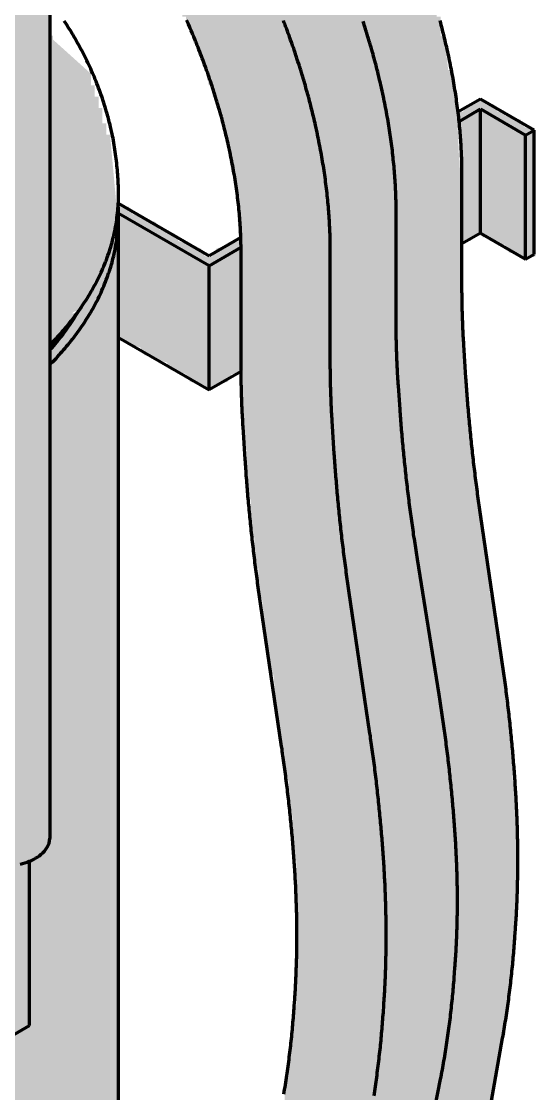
# Model space of a CAD drawing. Header units: millimetres. Extents: x 0 to 420, y 0 to 297.
# Drawn here: x 244.23 to 257.76, y 195.79 to 224 of the extents above; entities that cross this region are included whole.
import ezdxf

# ---------------------------------------------------------------- set-up
doc = ezdxf.new("R2010")
doc.units = ezdxf.units.MM
doc.layers.add('01-VISIBLE', color=7, linetype='CONTINUOUS', lineweight=70)
doc.layers.add('13-GRAFICA', color=30, linetype='CONTINUOUS', lineweight=18)

msp = doc.modelspace()

# ---------------------------------------------------------------- hatches: boundary and pattern name
at = {"layer": '13-GRAFICA', "true_color": 0xb21820}
h = msp.add_hatch(color=7, dxfattribs=at)
h.dxf.hatch_style = 1
h.paths.add_polyline_path([(220.956, 223.418), (220.956, 248.818), (220.856, 248.818), (220.856, 249.618), (220.756, 249.618), (220.756, 250.018), (220.656, 250.018), (220.556, 250.618), (220.356, 250.718), (220.156, 251.318), (219.856, 251.518), (219.856, 251.718), (219.656, 251.818), (219.656, 252.018), (219.456, 252.118), (219.456, 252.318), (219.156, 252.518), (219.156, 252.718), (218.956, 252.818), (218.956, 253.018), (218.756, 253.118), (218.756, 253.318), (218.656, 253.318), (218.656, 253.418), (218.456, 253.518), (218.456, 253.718), (218.256, 253.818), (218.156, 254.218), (217.956, 254.318), (217.856, 254.718), (217.756, 254.718), (217.656, 255.018), (217.556, 255.018), (217.456, 255.718), (217.356, 255.718), (217.356, 256.118), (217.256, 256.118), (217.256, 256.518), (217.356, 256.518), (217.356, 256.818), (217.456, 256.818), (217.456, 257.118), (217.556, 257.118), (217.656, 257.518), (217.756, 257.518), (217.956, 257.818), (218.156, 257.818), (218.156, 257.918), (218.356, 257.918), (218.356, 258.018), (219.056, 258.118), (219.056, 258.218), (219.456, 258.218), (219.456, 258.118), (219.956, 258.118), (219.956, 258.018), (220.456, 258.018), (220.456, 257.918), (221.056, 257.818), (221.056, 257.718), (221.256, 257.718), (221.256, 257.618), (221.556, 257.618), (221.556, 257.518), (221.756, 257.518), (221.756, 257.418), (222.056, 257.418), (222.056, 257.318), (222.256, 257.318), (222.356, 257.118), (222.556, 257.118), (222.556, 257.018), (222.756, 257.018), (222.756, 256.918), (222.956, 256.918), (222.956, 256.818), (223.156, 256.818), (223.156, 256.718), (223.756, 256.518), (223.856, 256.318), (224.056, 256.318), (224.056, 256.218), (224.256, 256.218), (224.356, 256.018), (224.956, 255.818), (225.056, 255.618), (225.656, 255.418), (225.756, 255.218), (226.356, 255.018), (226.456, 254.818), (226.656, 254.818), (226.656, 254.718), (226.856, 254.718), (226.956, 254.518), (227.556, 254.318), (227.656, 254.118), (228.256, 253.918), (228.356, 253.718), (228.756, 253.618), (228.856, 253.418), (229.056, 253.418), (229.056, 253.318), (229.456, 253.218), (229.556, 253.018), (230.156, 252.818), (230.256, 252.618), (230.856, 252.418), (230.856, 252.318), (231.156, 252.218), (231.256, 252.018), (231.656, 251.918), (231.756, 251.718), (231.956, 251.718), (232.056, 251.518), (232.456, 251.418), (232.556, 251.218), (232.756, 251.218), (232.856, 251.018), (233.056, 251.018), (233.256, 250.718), (233.456, 250.718), (233.556, 250.518), (233.756, 250.518), (233.856, 250.318), (234.056, 250.318), (234.256, 250.018), (234.456, 250.018), (234.456, 249.918), (234.556, 249.918), (234.656, 249.718), (234.856, 249.718), (235.056, 249.418), (235.256, 249.418), (235.556, 249.018), (235.756, 249.018), (235.956, 248.718), (236.156, 248.718), (236.656, 248.118), (236.856, 248.118), (237.356, 247.518), (237.556, 247.518), (238.456, 246.518), (238.656, 246.518), (238.656, 246.418), (240.156, 245.018), (240.156, 244.818), (241.056, 244.018), (241.056, 243.818), (241.456, 243.518), (241.456, 243.318), (241.856, 243.018), (241.856, 242.818), (242.056, 242.718), (242.056, 242.518), (242.356, 242.318), (242.356, 242.118), (242.556, 242.018), (242.556, 241.818), (242.756, 241.718), (242.756, 241.518), (243.056, 241.318), (243.056, 241.118), (243.256, 241.018), (243.256, 240.818), (243.556, 240.618), (243.556, 240.418), (243.756, 240.318), (243.956, 239.718), (244.156, 239.618), (244.156, 239.418), (244.256, 239.418), (244.256, 239.218), (244.356, 239.218), (244.356, 239.018), (244.456, 239.018), (244.556, 238.318), (244.656, 238.318), (244.756, 237.618), (244.856, 237.618), (244.856, 236.618), (244.956, 236.618), (244.956, 202.318), (244.856, 202.318), (244.756, 202.018), (244.456, 201.918), (244.456, 197.518), (244.056, 197.418), (243.956, 197.218), (243.356, 197.018), (243.256, 196.818), (242.656, 196.618), (242.556, 196.418), (241.956, 196.218), (241.956, 196.118), (241.656, 196.018), (241.656, 195.918), (241.356, 196.018), (241.356, 201.118), (241.556, 201.218), (241.556, 201.418), (241.756, 201.518), (241.756, 201.718), (241.956, 201.818), (241.956, 202.018), (242.156, 202.118), (242.156, 202.318), (242.256, 202.318), (242.356, 202.618), (242.456, 202.618), (242.456, 236.218), (242.356, 236.218), (242.356, 237.118), (242.256, 237.118), (242.156, 237.918), (242.056, 237.918), (242.056, 238.118), (241.956, 238.118), (241.756, 238.718), (241.656, 238.718), (241.556, 239.018), (241.356, 239.118), (241.356, 239.318), (241.056, 239.518), (241.056, 239.718), (240.856, 239.818), (240.856, 240.018), (240.656, 240.118), (240.656, 240.318), (240.356, 240.518), (240.356, 240.718), (240.156, 240.818), (240.156, 241.018), (239.956, 241.118), (239.956, 241.318), (239.556, 241.618), (239.556, 241.818), (239.256, 242.018), (239.256, 242.218), (238.756, 242.618), (238.756, 242.818), (238.656, 242.818), (236.356, 245.218), (236.156, 245.218), (235.656, 245.818), (235.456, 245.818), (234.956, 246.418), (234.756, 246.418), (234.756, 246.518), (234.656, 246.518), (234.456, 246.818), (234.256, 246.818), (233.956, 247.218), (233.756, 247.218), (233.556, 247.518), (233.356, 247.518), (233.056, 247.918), (232.856, 247.918), (232.856, 248.018), (232.556, 248.118), (232.356, 248.418), (232.156, 248.418), (232.056, 248.618), (231.856, 248.618), (231.656, 248.918), (231.456, 248.918), (231.456, 249.018), (231.156, 249.118), (231.056, 249.318), (230.656, 249.418), (230.656, 249.518), (230.356, 249.618), (230.256, 249.818), (229.856, 249.918), (229.756, 250.118), (229.356, 250.218), (229.256, 250.418), (228.656, 250.618), (228.556, 250.818), (228.156, 250.918), (228.056, 251.118), (227.456, 251.318), (227.356, 251.518), (227.156, 251.518), (227.156, 251.618), (226.756, 251.718), (226.656, 251.918), (226.056, 252.118), (225.956, 252.318), (225.556, 252.418), (225.456, 252.618), (225.256, 252.618), (225.256, 252.718), (224.856, 252.818), (224.756, 253.018), (224.156, 253.218), (224.056, 253.418), (223.456, 253.618), (223.356, 253.818), (222.956, 253.918), (222.856, 254.118), (222.656, 254.118), (222.656, 254.218), (222.456, 254.218), (222.456, 254.318), (221.856, 254.518), (221.756, 254.718), (221.556, 254.718), (221.556, 254.818), (221.356, 254.818), (221.356, 254.918), (221.156, 254.918), (221.156, 255.018), (220.956, 255.018), (220.956, 255.118), (220.756, 255.118), (220.756, 255.218), (220.456, 255.218), (220.456, 255.118), (220.656, 255.018), (220.656, 254.818), (220.856, 254.718), (220.856, 254.518), (220.956, 254.518), (220.956, 254.418), (221.156, 254.318), (221.156, 254.118), (221.356, 254.018), (221.356, 253.818), (221.556, 253.718), (221.556, 253.518), (221.856, 253.318), (221.856, 253.118), (222.056, 253.018), (222.056, 252.818), (222.256, 252.718), (222.256, 252.518), (222.456, 252.418), (222.456, 252.218), (222.556, 252.218), (222.556, 252.018), (222.656, 252.018), (222.656, 251.818), (222.756, 251.818), (222.756, 251.618), (222.856, 251.618), (222.856, 251.418), (222.956, 251.418), (222.956, 251.218), (223.056, 251.218), (223.056, 250.818), (223.156, 250.818), (223.156, 250.418), (223.256, 250.418), (223.256, 250.018), (223.356, 250.018), (223.356, 249.118), (223.456, 249.118), (223.456, 225.618), (223.356, 225.618), (222.856, 225.018), (222.656, 225.018), (221.956, 224.218), (221.756, 224.218), (221.056, 223.418)])
at = {"layer": '13-GRAFICA', "true_color": 0x202020}
h = msp.add_hatch(color=7, dxfattribs=at)
h.dxf.hatch_style = 1
h.paths.add_polyline_path([(248.656, 234.118), (248.756, 233.918), (248.956, 233.918), (248.956, 233.818), (249.056, 233.818), (249.256, 233.518), (249.456, 233.518), (250.156, 232.718), (250.356, 232.718), (250.356, 232.618), (250.856, 232.218), (250.856, 232.018), (251.356, 231.618), (251.356, 231.418), (251.856, 231.018), (251.856, 230.818), (252.156, 230.618), (252.156, 230.418), (252.356, 230.318), (252.356, 230.118), (252.456, 230.118), (252.556, 229.818), (252.756, 229.718), (252.856, 229.318), (252.956, 229.318), (253.056, 229.018), (253.256, 228.918), (253.256, 228.718), (253.356, 228.718), (253.356, 228.518), (253.456, 228.518), (253.456, 228.318), (253.556, 228.318), (253.556, 228.118), (253.656, 228.118), (253.656, 227.918), (253.756, 227.918), (253.756, 227.718), (253.856, 227.718), (253.856, 227.518), (253.956, 227.518), (253.956, 227.318), (254.056, 227.318), (254.056, 227.118), (254.156, 227.118), (254.156, 226.918), (254.256, 226.918), (254.256, 226.718), (254.356, 226.718), (254.456, 226.118), (254.556, 226.118), (254.556, 225.918), (254.656, 225.918), (254.656, 225.618), (254.756, 225.618), (254.756, 225.318), (254.856, 225.318), (254.856, 225.018), (254.956, 225.018), (254.956, 224.718), (255.056, 224.718), (255.056, 224.418), (255.156, 224.418), (255.156, 224.118), (255.256, 224.118), (255.256, 223.618), (255.356, 223.618), (255.456, 222.718), (255.556, 222.718), (255.556, 222.318), (255.656, 222.318), (255.756, 220.118), (255.856, 220.118), (255.856, 214.818), (255.956, 214.818), (255.956, 213.518), (256.056, 213.518), (256.156, 211.718), (256.256, 211.718), (256.256, 211.018), (256.356, 211.018), (256.556, 208.918), (256.656, 208.918), (256.656, 208.318), (256.756, 208.318), (256.756, 207.618), (256.856, 207.618), (256.856, 206.918), (256.956, 206.918), (256.956, 206.118), (257.056, 206.118), (257.056, 205.218), (257.156, 205.218), (257.156, 204.018), (257.256, 204.018), (257.256, 199.818), (257.156, 199.818), (257.156, 198.718), (257.056, 198.718), (256.956, 197.318), (256.856, 197.318), (256.856, 196.818), (256.756, 196.818), (256.756, 196.218), (256.656, 196.218), (256.656, 195.618), (256.556, 195.618), (256.456, 194.518), (256.356, 194.518), (256.356, 194.018), (256.256, 194.018), (256.256, 193.318), (256.156, 193.318), (256.156, 192.618), (256.056, 192.618), (256.056, 191.818), (255.956, 191.818), (255.956, 190.618), (255.856, 190.618), (255.856, 185.418), (255.756, 185.418), (255.656, 183.618), (255.556, 183.618), (255.556, 183.318), (255.456, 183.318), (255.456, 183.118), (255.356, 183.118), (255.256, 182.518), (255.156, 182.518), (254.956, 181.918), (254.656, 181.718), (254.656, 181.518), (254.256, 181.218), (254.256, 181.018), (254.156, 181.018), (253.956, 180.718), (253.556, 180.618), (253.456, 180.418), (253.056, 180.318), (253.056, 180.218), (252.756, 180.118), (252.756, 180.018), (252.456, 180.018), (252.356, 179.818), (252.156, 179.818), (252.056, 179.618), (251.656, 179.518), (251.556, 179.318), (251.356, 179.318), (251.356, 179.218), (251.156, 179.218), (251.156, 179.118), (250.956, 179.118), (250.956, 179.018), (250.656, 179.018), (250.356, 178.618), (249.756, 178.418), (249.656, 178.218), (249.456, 178.218), (249.456, 178.118), (249.256, 178.118), (249.256, 178.018), (248.956, 178.018), (248.956, 177.918), (246.956, 177.818), (246.956, 177.918), (246.756, 177.918), (246.756, 184.018), (247.056, 183.918), (247.156, 183.718), (247.756, 183.518), (247.856, 183.318), (248.256, 183.218), (248.356, 183.018), (248.556, 183.018), (248.556, 182.918), (249.156, 182.718), (249.156, 182.618), (249.456, 182.618), (249.456, 182.518), (249.656, 182.518), (249.656, 182.418), (249.856, 182.418), (249.856, 182.618), (249.956, 182.618), (249.956, 183.518), (250.056, 183.518), (250.056, 188.818), (250.156, 188.818), (250.156, 190.018), (250.256, 190.018), (250.256, 190.918), (250.356, 190.918), (250.356, 191.618), (250.456, 191.618), (250.656, 193.418), (250.756, 193.418), (250.856, 194.518), (250.956, 194.518), (251.056, 195.618), (251.156, 195.618), (251.156, 196.218), (251.256, 196.218), (251.356, 198.118), (251.456, 198.118), (251.456, 201.918), (251.356, 201.918), (251.356, 203.118), (251.256, 203.118), (251.256, 204.018), (251.156, 204.018), (251.156, 204.718), (251.056, 204.718), (250.856, 206.818), (250.756, 206.818), (250.556, 208.818), (250.456, 208.818), (250.456, 209.618), (250.356, 209.618), (250.356, 210.418), (250.256, 210.418), (250.256, 211.418), (250.156, 211.418), (250.156, 212.718), (250.056, 212.718), (250.056, 218.018), (249.956, 218.018), (249.856, 220.018), (249.756, 220.018), (249.456, 221.718), (249.356, 221.718), (249.356, 222.018), (249.256, 222.018), (249.256, 222.318), (249.156, 222.318), (248.956, 223.218), (248.856, 223.218), (248.856, 223.418), (248.756, 223.418), (248.756, 223.718), (248.656, 223.718), (248.656, 223.918), (248.556, 223.918), (248.556, 224.118), (248.456, 224.118), (248.456, 224.318), (248.356, 224.318), (248.356, 224.518), (248.256, 224.518), (248.256, 224.718), (248.156, 224.718), (248.156, 224.918), (248.056, 224.918), (248.056, 225.118), (247.956, 225.118), (247.956, 225.318), (247.856, 225.318), (247.656, 225.918), (247.456, 226.018), (247.456, 226.218), (247.356, 226.218), (247.256, 226.518), (247.056, 226.618), (247.056, 226.818), (246.956, 226.818), (246.956, 227.018), (246.756, 227.118), (246.756, 227.318), (246.356, 227.618), (246.356, 227.818), (246.256, 227.818), (246.256, 227.918), (245.856, 228.218), (245.856, 228.418), (244.956, 229.218), (244.956, 235.518), (245.456, 235.518), (245.456, 235.418), (246.256, 235.318), (246.256, 235.218), (246.556, 235.218), (246.556, 235.118), (246.956, 235.118), (246.956, 235.018), (247.156, 235.018), (247.256, 234.818), (247.456, 234.818), (247.456, 234.718), (247.856, 234.618), (247.956, 234.418), (248.356, 234.318), (248.456, 234.118)])
at = {"layer": '13-GRAFICA', "true_color": 0xb21820}
h = msp.add_hatch(color=7, dxfattribs=at)
h.dxf.hatch_style = 1
h.paths.add_polyline_path([(244.956, 223.618), (245.056, 223.618), (245.056, 223.518), (246.056, 222.618), (246.056, 222.318), (246.156, 222.318), (246.156, 222.018), (246.256, 222.018), (246.256, 221.718), (246.356, 221.718), (246.356, 221.318), (246.456, 221.318), (246.456, 221.018), (246.556, 221.018), (246.756, 218.818), (246.656, 218.818), (246.556, 218.118), (246.456, 218.118), (246.456, 217.818), (246.356, 217.818), (246.356, 217.518), (246.256, 217.518), (246.256, 217.218), (246.156, 217.218), (246.056, 216.818), (245.956, 216.818), (245.856, 216.518), (245.556, 216.318), (245.556, 216.118), (245.256, 215.918), (245.256, 215.718), (244.956, 215.518)])
h = msp.add_hatch(color=7, dxfattribs=at)
h.dxf.hatch_style = 1
h.paths.add_polyline_path([(255.756, 221.318), (255.656, 221.318), (255.656, 221.618), (255.856, 221.618), (255.856, 221.718), (256.156, 221.818), (256.156, 221.918), (256.456, 221.918), (256.456, 221.818), (256.656, 221.818), (256.756, 221.618), (256.956, 221.618), (256.956, 221.518), (257.156, 221.518), (257.156, 221.418), (257.356, 221.418), (257.456, 221.218), (257.756, 221.118), (257.756, 217.818), (257.456, 217.718), (257.456, 217.818), (257.056, 217.918), (256.956, 218.118), (256.756, 218.118), (256.756, 218.218), (256.556, 218.218), (256.556, 218.318), (256.356, 218.318), (256.356, 218.418), (256.056, 218.318), (256.056, 218.218), (255.856, 218.218), (255.856, 220.118), (255.756, 220.118)])
h = msp.add_hatch(color=7, dxfattribs=at)
h.dxf.hatch_style = 1
h.paths.add_polyline_path([(246.856, 219.218), (246.856, 219.118), (247.056, 219.118), (247.156, 218.918), (247.356, 218.918), (247.356, 218.818), (247.756, 218.718), (247.856, 218.518), (248.256, 218.418), (248.356, 218.218), (248.956, 218.018), (249.056, 217.818), (249.256, 217.818), (249.356, 218.018), (249.956, 218.218), (249.956, 218.018), (250.056, 218.018), (250.056, 214.818), (249.956, 214.818), (249.956, 214.718), (249.756, 214.718), (249.656, 214.518), (249.056, 214.318), (249.056, 214.418), (248.656, 214.518), (248.556, 214.718), (248.156, 214.818), (248.056, 215.018), (247.456, 215.218), (247.356, 215.418), (246.756, 215.618), (246.756, 219.218)])
h = msp.add_hatch(color=7, dxfattribs=at)
h.dxf.hatch_style = 1
h.paths.add_polyline_path([(235.556, 186.018), (235.556, 186.118), (237.256, 186.218), (237.256, 186.318), (237.656, 186.318), (237.656, 186.418), (238.056, 186.418), (238.056, 186.518), (238.456, 186.518), (238.456, 186.618), (238.756, 186.618), (238.756, 186.718), (239.156, 186.718), (239.156, 186.818), (239.456, 186.818), (239.456, 186.918), (239.856, 186.918), (239.856, 187.018), (240.456, 187.118), (240.456, 204.318), (239.856, 204.218), (239.856, 204.118), (239.456, 204.118), (239.456, 204.018), (239.156, 204.018), (239.156, 203.918), (238.756, 203.918), (238.756, 203.818), (238.456, 203.818), (238.456, 203.718), (237.256, 203.518), (237.256, 203.418), (235.556, 203.318), (235.556, 203.218), (235.356, 203.218), (235.356, 211.329), (236.956, 211.418), (236.956, 211.518), (237.356, 211.518), (237.356, 211.618), (237.756, 211.618), (237.756, 211.718), (238.156, 211.718), (238.156, 211.818), (239.356, 212.018), (239.356, 212.118), (240.056, 212.218), (240.056, 212.318), (240.256, 212.318), (240.256, 212.418), (240.456, 212.418), (240.456, 212.518), (240.656, 212.518), (240.656, 212.618), (240.856, 212.618), (240.856, 212.718), (241.156, 212.718), (241.156, 212.818), (241.356, 212.818), (241.356, 212.918), (241.556, 212.918), (241.556, 213.018), (241.756, 213.018), (241.756, 213.118), (242.056, 213.118), (242.056, 213.218), (242.456, 213.318), (242.456, 202.618), (242.356, 202.618), (242.356, 202.418), (242.156, 202.318), (242.156, 202.118), (241.956, 202.018), (241.956, 201.818), (241.756, 201.718), (241.756, 201.518), (241.556, 201.418), (241.556, 201.218), (241.356, 201.118), (241.356, 196.018), (241.556, 196.018), (241.556, 195.918), (241.856, 196.018), (241.956, 196.218), (242.556, 196.418), (242.656, 196.618), (243.256, 196.818), (243.356, 197.018), (243.956, 197.218), (244.056, 197.418), (244.456, 197.518), (244.456, 201.918), (244.756, 202.018), (244.856, 202.318), (244.956, 202.318), (244.956, 215.518), (245.256, 215.718), (245.256, 215.918), (245.556, 216.118), (245.556, 216.318), (245.656, 216.318), (245.656, 216.418), (245.856, 216.518), (245.856, 216.718), (246.056, 216.818), (246.056, 217.018), (246.156, 217.018), (246.156, 217.218), (246.256, 217.218), (246.256, 217.518), (246.356, 217.518), (246.356, 217.818), (246.456, 217.818), (246.456, 218.118), (246.556, 218.118), (246.656, 218.818), (246.756, 218.818), (246.756, 178.018), (246.656, 178.018), (246.656, 178.218), (246.556, 178.218), (246.556, 177.518), (246.356, 177.418), (246.156, 176.818), (245.956, 176.818), (245.956, 177.018), (245.756, 177.118), (245.756, 177.318), (245.656, 177.318), (245.256, 177.818), (245.056, 177.818), (244.956, 178.018), (244.756, 178.018), (244.756, 178.118), (244.656, 178.118), (244.556, 178.318), (244.356, 178.318), (244.156, 178.618), (243.956, 178.618), (243.856, 178.818), (243.256, 179.018), (243.156, 179.218), (242.756, 179.318), (242.656, 179.518), (242.056, 179.718), (241.956, 179.918), (241.356, 180.118), (241.256, 180.318), (240.856, 180.418), (240.756, 180.618), (240.556, 180.618), (240.556, 180.718), (240.356, 180.718), (240.356, 180.818), (239.456, 180.918), (239.456, 181.018), (238.556, 181.118), (238.556, 181.218), (236.256, 181.018), (236.256, 180.918), (235.756, 180.918), (235.756, 180.818), (235.356, 180.738), (235.356, 182.218), (235.356, 185.518), (235.356, 186.018)])

# ---------------------------------------------------------------- linework, layer by layer
at = {"layer": '01-VISIBLE'}
for p, q in [((244.969, 235.9), (244.969, 202.496)), ((256.307, 221.953), (255.717, 221.613)), ((257.721, 221.136), (256.307, 221.953)), ((255.745, 221.367), (256.307, 221.692)), ((256.307, 221.692), (257.495, 221.006)), ((256.307, 218.426), (256.307, 221.692)), ((257.495, 221.006), (257.721, 221.136)), ((257.495, 217.74), (257.495, 221.006)), ((257.721, 217.87), (257.721, 221.136)), ((255.82, 217.006), (255.82, 219.977)), ((246.774, 219.21), (249.165, 217.83)), ((249.165, 217.568), (246.779, 218.946)), ((254.087, 216.081), (254.087, 218.977)), ((246.779, 179.096), (246.779, 218.905)), ((256.307, 218.426), (255.82, 218.145)), ((256.307, 218.426), (257.495, 217.74)), ((249.999, 218.312), (249.165, 217.83)), ((249.165, 217.568), (250.005, 218.053)), ((250.005, 215.006), (250.005, 217.977)), ((252.355, 215.006), (252.355, 217.977)), ((257.495, 217.74), (257.721, 217.87)), ((249.165, 214.302), (249.165, 217.568)), ((245.587, 216.149), (245.886, 216.606)), ((246.779, 215.68), (249.165, 214.302)), ((255.925, 214.621), (255.87, 215.483)), ((250.006, 214.788), (249.165, 214.302)), ((254.191, 213.787), (254.147, 214.41)), ((250.115, 212.47), (250.06, 213.332)), ((252.46, 212.62), (252.405, 213.483)), ((256.864, 207.259), (256.308, 211.025)), ((255.218, 206.288), (254.648, 209.846)), ((253.399, 205.258), (252.844, 209.025)), ((251.074, 204.916), (250.519, 208.682)), ((257.229, 203.833), (257.228, 203.837)), ((255.635, 202.688), (255.635, 202.691)), ((244.441, 197.576), (244.441, 201.901)), ((253.764, 201.833), (253.764, 201.837)), ((251.419, 201.682), (251.418, 201.686)), ((257.215, 199.919), (257.228, 200.111)), ((255.615, 198.831), (255.635, 199.094)), ((251.406, 198.081), (251.419, 198.273)), ((253.75, 197.919), (253.763, 198.11)), ((241.613, 195.943), (244.441, 197.576)), ((256.303, 193.941), (256.889, 197.242)), ((254.641, 193.028), (255.258, 196.167))]:
    msp.add_line(p, q, dxfattribs=at)
for points in [[(246.779, 219.428), (246.779, 219.488), (246.778, 219.548), (246.777, 219.608), (246.776, 219.668), (246.774, 219.728), (246.771, 219.788), (246.768, 219.848), (246.765, 219.908), (246.761, 219.968), (246.756, 220.028), (246.751, 220.088), (246.746, 220.148), (246.74, 220.208), (246.734, 220.267), (246.727, 220.327), (246.72, 220.387), (246.712, 220.446), (246.704, 220.506), (246.696, 220.565), (246.687, 220.625), (246.677, 220.684), (246.667, 220.743), (246.657, 220.802), (246.646, 220.862), (246.635, 220.921), (246.623, 220.979), (246.611, 221.038), (246.598, 221.097), (246.585, 221.156), (246.572, 221.214), (246.558, 221.273), (246.543, 221.331), (246.529, 221.389), (246.513, 221.447), (246.498, 221.505), (246.482, 221.563), (246.465, 221.621), (246.448, 221.679), (246.431, 221.736), (246.413, 221.794), (246.395, 221.851), (246.376, 221.908), (246.357, 221.965), (246.338, 222.022), (246.318, 222.078), (246.298, 222.135), (246.277, 222.191), (246.256, 222.248), (246.234, 222.304), (246.213, 222.36), (246.19, 222.416), (246.168, 222.471), (246.145, 222.527), (246.121, 222.582), (246.097, 222.637), (246.073, 222.692), (246.049, 222.747), (246.024, 222.802), (245.998, 222.856), (245.973, 222.91), (245.946, 222.964), (245.92, 223.018), (245.893, 223.072), (245.866, 223.126), (245.838, 223.179), (245.811, 223.232), (245.782, 223.285), (245.754, 223.338), (245.725, 223.391), (245.695, 223.443), (245.666, 223.496), (245.636, 223.548), (245.606, 223.599), (245.575, 223.651), (245.544, 223.703), (245.513, 223.754), (245.481, 223.805), (245.449, 223.856), (245.417, 223.906), (245.384, 223.957), (245.351, 224.007)], [(250.005, 217.977), (250.005, 218.037), (250.004, 218.097), (250.003, 218.157), (250.002, 218.218), (250, 218.278), (249.999, 218.338), (249.996, 218.398), (249.994, 218.458), (249.991, 218.519), (249.987, 218.579), (249.984, 218.639), (249.98, 218.699), (249.975, 218.759), (249.971, 218.819), (249.966, 218.879), (249.961, 218.939), (249.955, 218.999), (249.949, 219.059), (249.943, 219.119), (249.937, 219.179), (249.93, 219.239), (249.923, 219.299), (249.916, 219.359), (249.908, 219.418), (249.901, 219.478), (249.893, 219.538), (249.884, 219.597), (249.876, 219.657), (249.867, 219.717), (249.858, 219.776), (249.848, 219.836), (249.838, 219.895), (249.829, 219.955), (249.818, 220.014), (249.808, 220.073), (249.797, 220.133), (249.786, 220.192), (249.775, 220.251), (249.764, 220.31), (249.752, 220.369), (249.74, 220.428), (249.728, 220.487), (249.716, 220.546), (249.703, 220.605), (249.691, 220.664), (249.678, 220.723), (249.664, 220.782), (249.651, 220.84), (249.637, 220.899), (249.623, 220.958), (249.609, 221.016), (249.595, 221.075), (249.58, 221.133), (249.565, 221.192), (249.55, 221.25), (249.535, 221.308), (249.52, 221.366), (249.504, 221.425), (249.488, 221.483), (249.472, 221.541), (249.456, 221.599), (249.439, 221.657), (249.422, 221.715), (249.406, 221.772), (249.388, 221.83), (249.371, 221.888), (249.354, 221.946), (249.336, 222.003), (249.318, 222.061), (249.3, 222.118), (249.282, 222.176), (249.263, 222.233), (249.245, 222.29), (249.226, 222.347), (249.207, 222.404), (249.187, 222.462), (249.168, 222.519), (249.148, 222.576), (249.128, 222.632), (249.108, 222.689), (249.088, 222.746), (249.068, 222.803), (249.047, 222.859), (249.026, 222.916), (249.005, 222.972), (248.984, 223.029), (248.963, 223.085), (248.941, 223.141), (248.92, 223.198), (248.898, 223.254), (248.876, 223.31), (248.854, 223.366), (248.831, 223.422), (248.809, 223.478), (248.786, 223.533), (248.763, 223.589), (248.74, 223.645), (248.716, 223.7), (248.693, 223.756), (248.669, 223.811), (248.645, 223.866), (248.621, 223.922), (248.597, 223.977), (248.573, 224.032)], [(252.355, 217.977), (252.355, 218.037), (252.354, 218.097), (252.354, 218.157), (252.353, 218.217), (252.351, 218.278), (252.35, 218.338), (252.348, 218.398), (252.346, 218.458), (252.343, 218.518), (252.34, 218.578), (252.337, 218.638), (252.334, 218.698), (252.331, 218.759), (252.327, 218.819), (252.323, 218.879), (252.318, 218.939), (252.314, 218.999), (252.309, 219.059), (252.304, 219.119), (252.299, 219.179), (252.293, 219.239), (252.287, 219.298), (252.281, 219.358), (252.275, 219.418), (252.268, 219.478), (252.261, 219.538), (252.254, 219.598), (252.247, 219.657), (252.239, 219.717), (252.232, 219.777), (252.224, 219.836), (252.215, 219.896), (252.207, 219.956), (252.198, 220.015), (252.189, 220.075), (252.18, 220.134), (252.171, 220.194), (252.161, 220.253), (252.151, 220.312), (252.141, 220.372), (252.131, 220.431), (252.121, 220.49), (252.11, 220.55), (252.099, 220.609), (252.088, 220.668), (252.077, 220.727), (252.065, 220.786), (252.054, 220.845), (252.042, 220.904), (252.03, 220.963), (252.017, 221.022), (252.005, 221.081), (251.992, 221.14), (251.979, 221.199), (251.966, 221.257), (251.953, 221.316), (251.939, 221.375), (251.926, 221.433), (251.912, 221.492), (251.898, 221.55), (251.883, 221.609), (251.869, 221.667), (251.854, 221.726), (251.839, 221.784), (251.824, 221.842), (251.809, 221.9), (251.794, 221.959), (251.778, 222.017), (251.762, 222.075), (251.746, 222.133), (251.73, 222.191), (251.714, 222.249), (251.698, 222.307), (251.681, 222.364), (251.664, 222.422), (251.647, 222.48), (251.63, 222.538), (251.612, 222.595), (251.595, 222.653), (251.577, 222.71), (251.559, 222.768), (251.541, 222.825), (251.523, 222.883), (251.504, 222.94), (251.486, 222.997), (251.467, 223.054), (251.448, 223.111), (251.429, 223.169), (251.41, 223.226), (251.39, 223.282), (251.371, 223.339), (251.351, 223.396), (251.331, 223.453), (251.311, 223.51), (251.291, 223.566), (251.27, 223.623), (251.249, 223.68), (251.229, 223.736), (251.208, 223.792), (251.187, 223.849), (251.165, 223.905), (251.144, 223.961), (251.122, 224.018)], [(254.087, 218.977), (254.087, 219.037), (254.087, 219.097), (254.086, 219.157), (254.085, 219.218), (254.084, 219.278), (254.082, 219.338), (254.08, 219.398), (254.078, 219.458), (254.076, 219.518), (254.073, 219.578), (254.07, 219.639), (254.067, 219.699), (254.063, 219.759), (254.059, 219.819), (254.055, 219.879), (254.051, 219.939), (254.046, 219.999), (254.041, 220.059), (254.036, 220.119), (254.031, 220.179), (254.025, 220.239), (254.02, 220.299), (254.013, 220.359), (254.007, 220.418), (254, 220.478), (253.994, 220.538), (253.987, 220.598), (253.979, 220.658), (253.972, 220.717), (253.964, 220.777), (253.956, 220.837), (253.948, 220.896), (253.939, 220.956), (253.931, 221.015), (253.922, 221.075), (253.913, 221.134), (253.903, 221.194), (253.894, 221.253), (253.884, 221.313), (253.874, 221.372), (253.864, 221.431), (253.853, 221.491), (253.842, 221.55), (253.832, 221.609), (253.821, 221.668), (253.809, 221.727), (253.798, 221.786), (253.786, 221.845), (253.774, 221.904), (253.762, 221.963), (253.75, 222.022), (253.737, 222.081), (253.724, 222.14), (253.712, 222.199), (253.698, 222.257), (253.685, 222.316), (253.672, 222.375), (253.658, 222.433), (253.644, 222.492), (253.63, 222.551), (253.616, 222.609), (253.601, 222.667), (253.587, 222.726), (253.572, 222.784), (253.557, 222.842), (253.542, 222.901), (253.526, 222.959), (253.511, 223.017), (253.495, 223.075), (253.479, 223.133), (253.463, 223.191), (253.446, 223.249), (253.43, 223.307), (253.413, 223.365), (253.396, 223.422), (253.379, 223.48), (253.362, 223.538), (253.345, 223.595), (253.327, 223.653), (253.309, 223.711), (253.292, 223.768), (253.274, 223.825), (253.255, 223.883), (253.237, 223.94), (253.218, 223.997)], [(255.82, 219.977), (255.82, 220.037), (255.819, 220.097), (255.819, 220.158), (255.817, 220.218), (255.816, 220.278), (255.815, 220.338), (255.813, 220.398), (255.81, 220.458), (255.808, 220.519), (255.805, 220.579), (255.802, 220.639), (255.799, 220.699), (255.795, 220.759), (255.792, 220.819), (255.788, 220.879), (255.783, 220.939), (255.779, 220.999), (255.774, 221.059), (255.769, 221.119), (255.763, 221.179), (255.758, 221.239), (255.752, 221.299), (255.746, 221.359), (255.739, 221.419), (255.733, 221.478), (255.726, 221.538), (255.719, 221.598), (255.712, 221.658), (255.704, 221.717), (255.696, 221.777), (255.688, 221.837), (255.68, 221.896), (255.672, 221.956), (255.663, 222.016), (255.654, 222.075), (255.645, 222.135), (255.636, 222.194), (255.626, 222.253), (255.616, 222.313), (255.606, 222.372), (255.596, 222.431), (255.586, 222.491), (255.575, 222.55), (255.564, 222.609), (255.553, 222.668), (255.542, 222.727), (255.53, 222.787), (255.518, 222.846), (255.507, 222.905), (255.494, 222.964), (255.482, 223.022), (255.47, 223.081), (255.457, 223.14), (255.444, 223.199), (255.431, 223.258), (255.418, 223.316), (255.404, 223.375), (255.39, 223.434), (255.377, 223.492), (255.362, 223.551), (255.348, 223.609), (255.334, 223.668), (255.319, 223.726), (255.304, 223.784), (255.289, 223.843), (255.274, 223.901), (255.259, 223.959), (255.243, 224.017)], [(245.886, 216.606), (245.919, 216.656), (245.951, 216.707), (245.983, 216.758), (246.014, 216.809), (246.045, 216.861), (246.075, 216.913), (246.105, 216.965), (246.134, 217.018), (246.163, 217.07), (246.191, 217.123), (246.218, 217.177), (246.245, 217.23), (246.271, 217.284), (246.297, 217.339), (246.323, 217.393), (246.347, 217.448), (246.371, 217.503), (246.395, 217.558), (246.418, 217.614), (246.44, 217.67), (246.461, 217.726), (246.482, 217.782), (246.502, 217.838), (246.522, 217.895), (246.541, 217.952), (246.559, 218.009), (246.577, 218.067), (246.594, 218.124), (246.61, 218.182), (246.625, 218.24), (246.64, 218.298), (246.654, 218.357), (246.668, 218.415), (246.68, 218.474), (246.692, 218.533), (246.703, 218.592), (246.714, 218.651), (246.723, 218.71), (246.732, 218.77), (246.74, 218.829), (246.748, 218.889), (246.754, 218.948), (246.76, 219.008), (246.765, 219.068), (246.77, 219.128), (246.773, 219.188), (246.776, 219.248), (246.778, 219.308), (246.779, 219.368), (246.779, 219.428)], [(246.779, 218.905), (246.779, 218.949), (246.779, 218.993), (246.778, 219.036), (246.776, 219.08), (246.774, 219.123), (246.772, 219.167)], [(244.969, 214.956), (245.011, 215), (245.053, 215.043), (245.094, 215.087), (245.136, 215.13), (245.176, 215.175), (245.217, 215.219), (245.257, 215.264), (245.297, 215.309), (245.336, 215.355), (245.375, 215.401), (245.414, 215.447), (245.453, 215.493), (245.491, 215.54), (245.528, 215.587), (245.565, 215.635), (245.602, 215.682), (245.639, 215.73), (245.674, 215.779), (245.71, 215.827), (245.745, 215.876), (245.78, 215.926), (245.814, 215.975), (245.848, 216.025), (245.881, 216.075), (245.914, 216.126), (245.946, 216.177), (245.978, 216.228), (246.01, 216.279), (246.04, 216.331), (246.071, 216.383), (246.101, 216.435), (246.13, 216.488), (246.159, 216.541), (246.187, 216.594), (246.215, 216.647), (246.242, 216.701), (246.268, 216.755), (246.294, 216.81), (246.32, 216.864), (246.344, 216.919), (246.369, 216.974), (246.392, 217.03), (246.415, 217.086), (246.438, 217.141), (246.459, 217.198), (246.48, 217.254), (246.501, 217.311), (246.52, 217.368), (246.539, 217.425), (246.558, 217.482), (246.576, 217.54), (246.593, 217.598), (246.609, 217.656), (246.624, 217.714), (246.639, 217.772), (246.653, 217.831), (246.667, 217.889), (246.68, 217.948), (246.692, 218.007), (246.703, 218.067), (246.713, 218.126), (246.723, 218.185), (246.732, 218.245), (246.74, 218.305), (246.748, 218.364), (246.754, 218.424), (246.76, 218.484), (246.765, 218.544), (246.77, 218.604), (246.773, 218.665), (246.776, 218.725), (246.778, 218.785), (246.779, 218.845), (246.779, 218.905)], [(255.87, 215.483), (255.866, 215.544), (255.862, 215.605), (255.859, 215.666), (255.855, 215.727), (255.852, 215.788), (255.849, 215.849), (255.846, 215.909), (255.843, 215.97), (255.841, 216.031), (255.838, 216.092), (255.836, 216.153), (255.834, 216.214), (255.832, 216.275), (255.83, 216.336), (255.828, 216.397), (255.826, 216.458), (255.825, 216.519), (255.824, 216.58), (255.823, 216.641), (255.822, 216.702), (255.821, 216.763), (255.821, 216.824), (255.82, 216.885), (255.82, 216.945), (255.82, 217.006)], [(244.969, 215.479), (245.011, 215.522), (245.053, 215.566), (245.095, 215.61), (245.137, 215.654), (245.178, 215.699), (245.219, 215.744), (245.259, 215.789), (245.299, 215.834), (245.339, 215.88), (245.378, 215.926), (245.417, 215.973), (245.456, 216.02), (245.494, 216.067), (245.532, 216.114), (245.569, 216.162), (245.606, 216.21), (245.643, 216.258), (245.679, 216.307), (245.715, 216.356), (245.75, 216.405), (245.785, 216.455), (245.819, 216.505), (245.853, 216.555), (245.886, 216.606)], [(244.969, 215.345), (245.009, 215.391), (245.049, 215.437), (245.089, 215.483), (245.128, 215.53), (245.167, 215.577), (245.206, 215.625), (245.244, 215.673), (245.282, 215.721), (245.319, 215.769), (245.356, 215.818), (245.392, 215.867), (245.428, 215.917), (245.464, 215.967), (245.499, 216.017), (245.533, 216.067), (245.567, 216.118), (245.601, 216.169), (245.634, 216.221), (245.666, 216.273), (245.698, 216.325), (245.73, 216.377)], [(244.969, 215.345), (245.011, 215.392), (245.052, 215.44), (245.094, 215.488), (245.134, 215.537), (245.175, 215.586), (245.214, 215.636), (245.254, 215.685), (245.293, 215.735), (245.331, 215.786), (245.369, 215.837), (245.407, 215.888), (245.444, 215.939), (245.481, 215.991), (245.517, 216.043), (245.552, 216.096), (245.587, 216.149)], [(254.147, 214.41), (254.143, 214.472), (254.139, 214.534), (254.135, 214.596), (254.131, 214.657), (254.127, 214.719), (254.124, 214.781), (254.121, 214.843), (254.117, 214.905), (254.114, 214.967), (254.112, 215.028), (254.109, 215.09), (254.106, 215.152), (254.104, 215.214), (254.102, 215.276), (254.1, 215.338), (254.098, 215.4), (254.096, 215.462), (254.094, 215.524), (254.093, 215.585), (254.092, 215.647), (254.091, 215.709), (254.09, 215.771), (254.089, 215.833), (254.088, 215.895), (254.088, 215.957), (254.088, 216.019), (254.087, 216.081)], [(250.06, 213.332), (250.056, 213.394), (250.052, 213.456), (250.048, 213.518), (250.045, 213.58), (250.042, 213.642), (250.038, 213.704), (250.035, 213.766), (250.032, 213.828), (250.03, 213.89), (250.027, 213.952), (250.025, 214.014), (250.022, 214.076), (250.02, 214.138), (250.018, 214.2), (250.016, 214.262), (250.014, 214.324), (250.013, 214.386), (250.011, 214.448), (250.01, 214.51), (250.009, 214.572), (250.008, 214.634), (250.007, 214.696), (250.006, 214.758), (250.006, 214.82), (250.005, 214.882), (250.005, 214.944), (250.005, 215.006)], [(252.405, 213.483), (252.401, 213.544), (252.397, 213.605), (252.394, 213.666), (252.39, 213.726), (252.387, 213.787), (252.384, 213.848), (252.381, 213.909), (252.378, 213.97), (252.376, 214.031), (252.373, 214.092), (252.371, 214.153), (252.369, 214.214), (252.367, 214.275), (252.365, 214.336), (252.363, 214.396), (252.362, 214.457), (252.36, 214.518), (252.359, 214.579), (252.358, 214.64), (252.357, 214.701), (252.356, 214.762), (252.356, 214.823), (252.355, 214.884), (252.355, 214.945), (252.355, 215.006)], [(256.308, 211.025), (256.3, 211.085), (256.291, 211.145), (256.282, 211.204), (256.274, 211.264), (256.265, 211.324), (256.257, 211.383), (256.249, 211.443), (256.241, 211.503), (256.232, 211.563), (256.224, 211.622), (256.216, 211.682), (256.209, 211.742), (256.201, 211.802), (256.193, 211.861), (256.185, 211.921), (256.178, 211.981), (256.17, 212.041), (256.163, 212.101), (256.155, 212.16), (256.148, 212.22), (256.141, 212.28), (256.134, 212.34), (256.127, 212.4), (256.12, 212.46), (256.113, 212.52), (256.106, 212.579), (256.1, 212.639), (256.093, 212.699), (256.086, 212.759), (256.08, 212.819), (256.074, 212.879), (256.067, 212.939), (256.061, 212.999), (256.055, 213.059), (256.049, 213.119), (256.043, 213.179), (256.037, 213.239), (256.031, 213.299), (256.025, 213.359), (256.02, 213.419), (256.014, 213.479), (256.009, 213.539), (256.003, 213.599), (255.998, 213.659), (255.993, 213.719), (255.988, 213.779), (255.983, 213.839), (255.978, 213.899), (255.973, 213.959), (255.968, 214.019), (255.963, 214.08), (255.959, 214.14), (255.954, 214.2), (255.95, 214.26), (255.946, 214.32), (255.941, 214.38), (255.937, 214.44), (255.933, 214.5), (255.929, 214.561), (255.925, 214.621)], [(254.648, 209.846), (254.639, 209.905), (254.629, 209.964), (254.62, 210.024), (254.611, 210.083), (254.602, 210.143), (254.593, 210.202), (254.584, 210.261), (254.575, 210.321), (254.566, 210.38), (254.557, 210.44), (254.548, 210.499), (254.54, 210.559), (254.531, 210.618), (254.522, 210.678), (254.514, 210.738), (254.506, 210.797), (254.497, 210.857), (254.489, 210.916), (254.481, 210.976), (254.473, 211.035), (254.465, 211.095), (254.457, 211.155), (254.45, 211.214), (254.442, 211.274), (254.434, 211.334), (254.427, 211.393), (254.419, 211.453), (254.412, 211.513), (254.404, 211.572), (254.397, 211.632), (254.39, 211.692), (254.383, 211.751), (254.376, 211.811), (254.369, 211.871), (254.362, 211.931), (254.355, 211.99), (254.349, 212.05), (254.342, 212.11), (254.336, 212.17), (254.329, 212.229), (254.323, 212.289), (254.316, 212.349), (254.31, 212.409), (254.304, 212.469), (254.298, 212.528), (254.292, 212.588), (254.286, 212.648), (254.281, 212.708), (254.275, 212.768), (254.269, 212.828), (254.264, 212.888), (254.258, 212.947), (254.253, 213.007), (254.248, 213.067), (254.242, 213.127), (254.237, 213.187), (254.232, 213.247), (254.227, 213.307), (254.222, 213.367), (254.218, 213.427), (254.213, 213.487), (254.208, 213.547), (254.204, 213.607), (254.2, 213.667), (254.195, 213.727), (254.191, 213.787)], [(250.519, 208.682), (250.51, 208.742), (250.501, 208.802), (250.493, 208.862), (250.484, 208.922), (250.476, 208.982), (250.467, 209.042), (250.459, 209.101), (250.451, 209.161), (250.442, 209.221), (250.434, 209.281), (250.426, 209.341), (250.418, 209.401), (250.41, 209.461), (250.403, 209.521), (250.395, 209.581), (250.387, 209.641), (250.38, 209.701), (250.372, 209.761), (250.365, 209.821), (250.357, 209.881), (250.35, 209.941), (250.343, 210.001), (250.336, 210.061), (250.329, 210.121), (250.322, 210.181), (250.315, 210.241), (250.308, 210.301), (250.301, 210.361), (250.294, 210.422), (250.288, 210.482), (250.281, 210.542), (250.275, 210.602), (250.269, 210.662), (250.262, 210.722), (250.256, 210.782), (250.25, 210.843), (250.244, 210.903), (250.238, 210.963), (250.232, 211.023), (250.226, 211.083), (250.22, 211.143), (250.215, 211.204), (250.209, 211.264), (250.204, 211.324), (250.198, 211.384), (250.193, 211.445), (250.188, 211.505), (250.183, 211.565), (250.178, 211.625), (250.173, 211.686), (250.168, 211.746), (250.163, 211.806), (250.158, 211.866), (250.153, 211.927), (250.149, 211.987), (250.144, 212.047), (250.14, 212.108), (250.136, 212.168), (250.131, 212.228), (250.127, 212.289), (250.123, 212.349), (250.119, 212.409), (250.115, 212.47)], [(252.844, 209.025), (252.835, 209.085), (252.826, 209.144), (252.818, 209.204), (252.809, 209.264), (252.801, 209.323), (252.792, 209.383), (252.784, 209.443), (252.776, 209.502), (252.768, 209.562), (252.76, 209.622), (252.752, 209.682), (252.744, 209.741), (252.736, 209.801), (252.728, 209.861), (252.72, 209.921), (252.713, 209.981), (252.705, 210.04), (252.698, 210.1), (252.691, 210.16), (252.683, 210.22), (252.676, 210.28), (252.669, 210.34), (252.662, 210.399), (252.655, 210.459), (252.648, 210.519), (252.641, 210.579), (252.635, 210.639), (252.628, 210.699), (252.622, 210.759), (252.615, 210.819), (252.609, 210.879), (252.602, 210.939), (252.596, 210.999), (252.59, 211.059), (252.584, 211.119), (252.578, 211.178), (252.572, 211.238), (252.566, 211.298), (252.561, 211.358), (252.555, 211.419), (252.549, 211.479), (252.544, 211.539), (252.539, 211.599), (252.533, 211.659), (252.528, 211.719), (252.523, 211.779), (252.518, 211.839), (252.513, 211.899), (252.508, 211.959), (252.503, 212.019), (252.499, 212.079), (252.494, 212.139), (252.49, 212.199), (252.485, 212.259), (252.481, 212.32), (252.476, 212.38), (252.472, 212.44), (252.468, 212.5), (252.464, 212.56), (252.46, 212.62)], [(257.228, 203.837), (257.224, 203.897), (257.22, 203.957), (257.216, 204.018), (257.212, 204.078), (257.208, 204.138), (257.203, 204.198), (257.199, 204.259), (257.194, 204.319), (257.19, 204.379), (257.185, 204.439), (257.18, 204.499), (257.175, 204.56), (257.17, 204.62), (257.165, 204.68), (257.16, 204.74), (257.155, 204.8), (257.149, 204.86), (257.144, 204.921), (257.138, 204.981), (257.133, 205.041), (257.127, 205.101), (257.121, 205.161), (257.115, 205.221), (257.109, 205.281), (257.103, 205.341), (257.097, 205.401), (257.091, 205.461), (257.084, 205.522), (257.078, 205.582), (257.071, 205.642), (257.065, 205.702), (257.058, 205.762), (257.051, 205.822), (257.044, 205.882), (257.038, 205.942), (257.031, 206.002), (257.023, 206.062), (257.016, 206.122), (257.009, 206.181), (257.002, 206.241), (256.994, 206.301), (256.987, 206.361), (256.979, 206.421), (256.971, 206.481), (256.963, 206.541), (256.956, 206.601), (256.948, 206.661), (256.94, 206.721), (256.932, 206.78), (256.923, 206.84), (256.915, 206.9), (256.907, 206.96), (256.898, 207.02), (256.89, 207.079), (256.881, 207.139), (256.872, 207.199), (256.864, 207.259)], [(255.635, 202.691), (255.631, 202.752), (255.626, 202.812), (255.622, 202.872), (255.617, 202.932), (255.613, 202.992), (255.608, 203.052), (255.603, 203.113), (255.598, 203.173), (255.593, 203.233), (255.588, 203.293), (255.583, 203.353), (255.578, 203.413), (255.572, 203.473), (255.567, 203.534), (255.561, 203.594), (255.555, 203.654), (255.55, 203.714), (255.544, 203.774), (255.538, 203.834), (255.532, 203.894), (255.526, 203.954), (255.519, 204.014), (255.513, 204.074), (255.507, 204.134), (255.5, 204.194), (255.494, 204.254), (255.487, 204.314), (255.48, 204.374), (255.473, 204.434), (255.466, 204.494), (255.459, 204.554), (255.452, 204.614), (255.445, 204.674), (255.438, 204.734), (255.43, 204.794), (255.423, 204.854), (255.415, 204.914), (255.408, 204.973), (255.4, 205.033), (255.392, 205.093), (255.384, 205.153), (255.376, 205.213), (255.368, 205.273), (255.36, 205.333), (255.352, 205.392), (255.343, 205.452), (255.335, 205.512), (255.327, 205.572), (255.318, 205.631), (255.309, 205.691), (255.301, 205.751), (255.292, 205.811), (255.283, 205.87), (255.274, 205.93), (255.265, 205.99), (255.255, 206.049), (255.246, 206.109), (255.237, 206.169), (255.227, 206.228), (255.218, 206.288)], [(253.764, 201.837), (253.76, 201.897), (253.756, 201.957), (253.751, 202.017), (253.747, 202.078), (253.743, 202.138), (253.739, 202.198), (253.734, 202.258), (253.73, 202.318), (253.725, 202.379), (253.72, 202.439), (253.715, 202.499), (253.71, 202.559), (253.705, 202.619), (253.7, 202.68), (253.695, 202.74), (253.69, 202.8), (253.684, 202.86), (253.679, 202.92), (253.673, 202.98), (253.668, 203.04), (253.662, 203.101), (253.656, 203.161), (253.65, 203.221), (253.644, 203.281), (253.638, 203.341), (253.632, 203.401), (253.626, 203.461), (253.619, 203.521), (253.613, 203.581), (253.607, 203.641), (253.6, 203.701), (253.593, 203.761), (253.587, 203.821), (253.58, 203.881), (253.573, 203.941), (253.566, 204.001), (253.559, 204.061), (253.551, 204.121), (253.544, 204.181), (253.537, 204.241), (253.529, 204.301), (253.522, 204.361), (253.514, 204.421), (253.506, 204.481), (253.499, 204.541), (253.491, 204.6), (253.483, 204.66), (253.475, 204.72), (253.467, 204.78), (253.458, 204.84), (253.45, 204.9), (253.442, 204.959), (253.433, 205.019), (253.425, 205.079), (253.416, 205.139), (253.408, 205.198), (253.399, 205.258)], [(251.418, 201.686), (251.414, 201.746), (251.41, 201.806), (251.406, 201.866), (251.402, 201.926), (251.398, 201.986), (251.393, 202.046), (251.389, 202.106), (251.384, 202.166), (251.38, 202.226), (251.375, 202.286), (251.37, 202.346), (251.365, 202.406), (251.36, 202.466), (251.355, 202.526), (251.35, 202.586), (251.344, 202.646), (251.339, 202.706), (251.333, 202.765), (251.328, 202.825), (251.322, 202.885), (251.316, 202.945), (251.31, 203.005), (251.304, 203.065), (251.298, 203.125), (251.292, 203.185), (251.286, 203.244), (251.279, 203.304), (251.273, 203.364), (251.266, 203.424), (251.26, 203.484), (251.253, 203.543), (251.246, 203.603), (251.239, 203.663), (251.232, 203.723), (251.225, 203.782), (251.218, 203.842), (251.211, 203.902), (251.203, 203.962), (251.196, 204.021), (251.188, 204.081), (251.181, 204.141), (251.173, 204.2), (251.165, 204.26), (251.157, 204.32), (251.149, 204.379), (251.141, 204.439), (251.133, 204.499), (251.125, 204.558), (251.117, 204.618), (251.108, 204.677), (251.1, 204.737), (251.091, 204.796), (251.083, 204.856), (251.074, 204.916)], [(257.228, 200.111), (257.232, 200.171), (257.236, 200.231), (257.24, 200.291), (257.244, 200.351), (257.247, 200.411), (257.251, 200.471), (257.254, 200.531), (257.257, 200.591), (257.26, 200.651), (257.263, 200.711), (257.265, 200.771), (257.268, 200.831), (257.27, 200.891), (257.272, 200.951), (257.275, 201.011), (257.277, 201.071), (257.278, 201.131), (257.28, 201.191), (257.282, 201.251), (257.283, 201.311), (257.285, 201.371), (257.286, 201.431), (257.287, 201.491), (257.288, 201.551), (257.288, 201.612), (257.289, 201.672), (257.29, 201.732), (257.29, 201.792), (257.29, 201.852), (257.29, 201.912), (257.29, 201.972), (257.29, 202.032), (257.29, 202.092), (257.29, 202.152), (257.289, 202.212), (257.288, 202.272), (257.288, 202.333), (257.287, 202.393), (257.286, 202.453), (257.285, 202.513), (257.283, 202.573), (257.282, 202.633), (257.28, 202.693), (257.279, 202.753), (257.277, 202.813), (257.275, 202.873), (257.273, 202.933), (257.271, 202.993), (257.269, 203.053), (257.266, 203.113), (257.264, 203.173), (257.261, 203.233), (257.258, 203.293), (257.256, 203.354), (257.253, 203.414), (257.25, 203.474), (257.246, 203.534), (257.243, 203.594), (257.24, 203.654), (257.236, 203.714), (257.232, 203.773), (257.229, 203.833)], [(255.635, 199.094), (255.639, 199.154), (255.644, 199.215), (255.648, 199.276), (255.652, 199.337), (255.656, 199.398), (255.66, 199.459), (255.663, 199.519), (255.667, 199.58), (255.67, 199.641), (255.673, 199.702), (255.676, 199.763), (255.678, 199.824), (255.681, 199.885), (255.683, 199.946), (255.686, 200.007), (255.688, 200.068), (255.69, 200.129), (255.691, 200.19), (255.693, 200.25), (255.694, 200.311), (255.696, 200.372), (255.697, 200.433), (255.698, 200.494), (255.699, 200.555), (255.699, 200.616), (255.7, 200.677), (255.7, 200.738), (255.701, 200.799), (255.701, 200.86), (255.701, 200.921), (255.7, 200.982), (255.7, 201.043), (255.699, 201.104), (255.699, 201.165), (255.698, 201.226), (255.697, 201.287), (255.696, 201.348), (255.695, 201.409), (255.693, 201.47), (255.692, 201.531), (255.69, 201.592), (255.688, 201.653), (255.686, 201.714), (255.684, 201.775), (255.682, 201.835), (255.679, 201.896), (255.677, 201.957), (255.674, 202.018), (255.671, 202.079), (255.668, 202.14), (255.665, 202.201), (255.662, 202.262), (255.658, 202.323), (255.655, 202.384), (255.651, 202.444), (255.647, 202.505), (255.644, 202.566), (255.64, 202.627), (255.635, 202.688)], [(244.597, 201.977), (244.649, 202.009), (244.699, 202.044), (244.746, 202.081), (244.791, 202.122), (244.833, 202.166), (244.871, 202.214), (244.904, 202.265), (244.931, 202.319), (244.952, 202.376), (244.965, 202.435), (244.969, 202.496)], [(244.194, 201.821), (244.254, 201.836), (244.313, 201.854), (244.372, 201.874), (244.43, 201.896), (244.487, 201.921), (244.542, 201.948), (244.597, 201.977)], [(253.763, 198.11), (253.767, 198.17), (253.771, 198.23), (253.775, 198.29), (253.779, 198.35), (253.782, 198.41), (253.786, 198.47), (253.789, 198.53), (253.792, 198.59), (253.795, 198.65), (253.798, 198.71), (253.8, 198.77), (253.803, 198.83), (253.805, 198.89), (253.808, 198.95), (253.81, 199.01), (253.812, 199.07), (253.814, 199.131), (253.815, 199.191), (253.817, 199.251), (253.818, 199.311), (253.82, 199.371), (253.821, 199.431), (253.822, 199.491), (253.823, 199.551), (253.824, 199.611), (253.824, 199.671), (253.825, 199.731), (253.825, 199.791), (253.825, 199.851), (253.826, 199.912), (253.826, 199.972), (253.825, 200.032), (253.825, 200.092), (253.825, 200.152), (253.824, 200.212), (253.824, 200.272), (253.823, 200.332), (253.822, 200.392), (253.821, 200.452), (253.82, 200.512), (253.818, 200.572), (253.817, 200.633), (253.816, 200.693), (253.814, 200.753), (253.812, 200.813), (253.81, 200.873), (253.808, 200.933), (253.806, 200.993), (253.804, 201.053), (253.802, 201.113), (253.799, 201.173), (253.796, 201.233), (253.794, 201.293), (253.791, 201.353), (253.788, 201.413), (253.785, 201.473), (253.782, 201.533), (253.778, 201.593), (253.775, 201.653), (253.771, 201.713), (253.768, 201.773), (253.764, 201.833)], [(251.419, 198.273), (251.423, 198.334), (251.427, 198.395), (251.431, 198.455), (251.435, 198.516), (251.438, 198.577), (251.441, 198.638), (251.445, 198.699), (251.448, 198.76), (251.45, 198.82), (251.453, 198.881), (251.456, 198.942), (251.458, 199.003), (251.46, 199.064), (251.462, 199.125), (251.464, 199.186), (251.466, 199.247), (251.468, 199.308), (251.469, 199.368), (251.47, 199.429), (251.472, 199.49), (251.473, 199.551), (251.473, 199.612), (251.474, 199.673), (251.475, 199.734), (251.475, 199.795), (251.475, 199.856), (251.476, 199.917), (251.476, 199.978), (251.475, 200.039), (251.475, 200.1), (251.475, 200.16), (251.474, 200.221), (251.473, 200.282), (251.472, 200.343), (251.471, 200.404), (251.47, 200.465), (251.469, 200.526), (251.468, 200.587), (251.466, 200.648), (251.464, 200.709), (251.462, 200.77), (251.46, 200.83), (251.458, 200.891), (251.456, 200.952), (251.454, 201.013), (251.451, 201.074), (251.448, 201.135), (251.446, 201.196), (251.443, 201.257), (251.44, 201.317), (251.436, 201.378), (251.433, 201.439), (251.43, 201.5), (251.426, 201.561), (251.422, 201.622), (251.419, 201.682)], [(256.889, 197.242), (256.9, 197.303), (256.91, 197.363), (256.921, 197.423), (256.931, 197.484), (256.941, 197.544), (256.951, 197.605), (256.96, 197.665), (256.97, 197.726), (256.979, 197.787), (256.989, 197.847), (256.998, 197.908), (257.007, 197.969), (257.015, 198.029), (257.024, 198.09), (257.033, 198.151), (257.041, 198.211), (257.049, 198.272), (257.057, 198.333), (257.065, 198.394), (257.073, 198.455), (257.08, 198.515), (257.088, 198.576), (257.095, 198.637), (257.102, 198.698), (257.109, 198.759), (257.116, 198.82), (257.123, 198.881), (257.129, 198.942), (257.136, 199.003), (257.142, 199.064), (257.148, 199.125), (257.154, 199.186), (257.16, 199.247), (257.166, 199.308), (257.171, 199.369), (257.176, 199.43), (257.182, 199.491), (257.187, 199.552), (257.192, 199.613), (257.197, 199.675), (257.201, 199.736), (257.206, 199.797), (257.211, 199.858), (257.215, 199.919)], [(255.258, 196.167), (255.269, 196.227), (255.281, 196.287), (255.292, 196.347), (255.303, 196.407), (255.314, 196.467), (255.325, 196.527), (255.336, 196.588), (255.346, 196.648), (255.357, 196.708), (255.367, 196.768), (255.377, 196.829), (255.387, 196.889), (255.396, 196.949), (255.406, 197.01), (255.415, 197.07), (255.424, 197.131), (255.433, 197.191), (255.442, 197.252), (255.45, 197.312), (255.459, 197.373), (255.467, 197.433), (255.475, 197.494), (255.483, 197.555), (255.491, 197.615), (255.499, 197.676), (255.506, 197.736), (255.514, 197.797), (255.521, 197.858), (255.528, 197.919), (255.535, 197.979), (255.542, 198.04), (255.548, 198.101), (255.554, 198.162), (255.561, 198.223), (255.567, 198.283), (255.573, 198.344), (255.579, 198.405), (255.584, 198.466), (255.59, 198.527), (255.595, 198.588), (255.6, 198.649), (255.605, 198.71), (255.61, 198.77), (255.615, 198.831)], [(251.132, 195.773), (251.142, 195.834), (251.152, 195.894), (251.162, 195.954), (251.172, 196.015), (251.181, 196.075), (251.191, 196.136), (251.2, 196.196), (251.209, 196.257), (251.218, 196.317), (251.227, 196.378), (251.235, 196.438), (251.244, 196.499), (251.252, 196.56), (251.26, 196.62), (251.268, 196.681), (251.275, 196.742), (251.283, 196.802), (251.29, 196.863), (251.298, 196.924), (251.305, 196.985), (251.312, 197.046), (251.318, 197.106), (251.325, 197.167), (251.332, 197.228), (251.338, 197.289), (251.344, 197.35), (251.35, 197.411), (251.356, 197.472), (251.361, 197.533), (251.367, 197.593), (251.372, 197.654), (251.378, 197.715), (251.383, 197.776), (251.388, 197.837), (251.392, 197.898), (251.397, 197.959), (251.401, 198.02), (251.406, 198.081)], [(253.505, 195.726), (253.515, 195.786), (253.524, 195.847), (253.533, 195.907), (253.542, 195.968), (253.551, 196.029), (253.559, 196.09), (253.568, 196.15), (253.576, 196.211), (253.584, 196.272), (253.592, 196.333), (253.6, 196.393), (253.608, 196.454), (253.615, 196.515), (253.623, 196.576), (253.63, 196.637), (253.637, 196.698), (253.644, 196.759), (253.651, 196.82), (253.658, 196.881), (253.664, 196.941), (253.671, 197.002), (253.677, 197.063), (253.683, 197.124), (253.689, 197.185), (253.695, 197.247), (253.701, 197.308), (253.706, 197.369), (253.712, 197.43), (253.717, 197.491), (253.722, 197.552), (253.727, 197.613), (253.732, 197.674), (253.737, 197.735), (253.741, 197.796), (253.746, 197.858), (253.75, 197.919)]]:
    msp.add_lwpolyline(points, dxfattribs=at)

doc.saveas('drawing.dxf')
